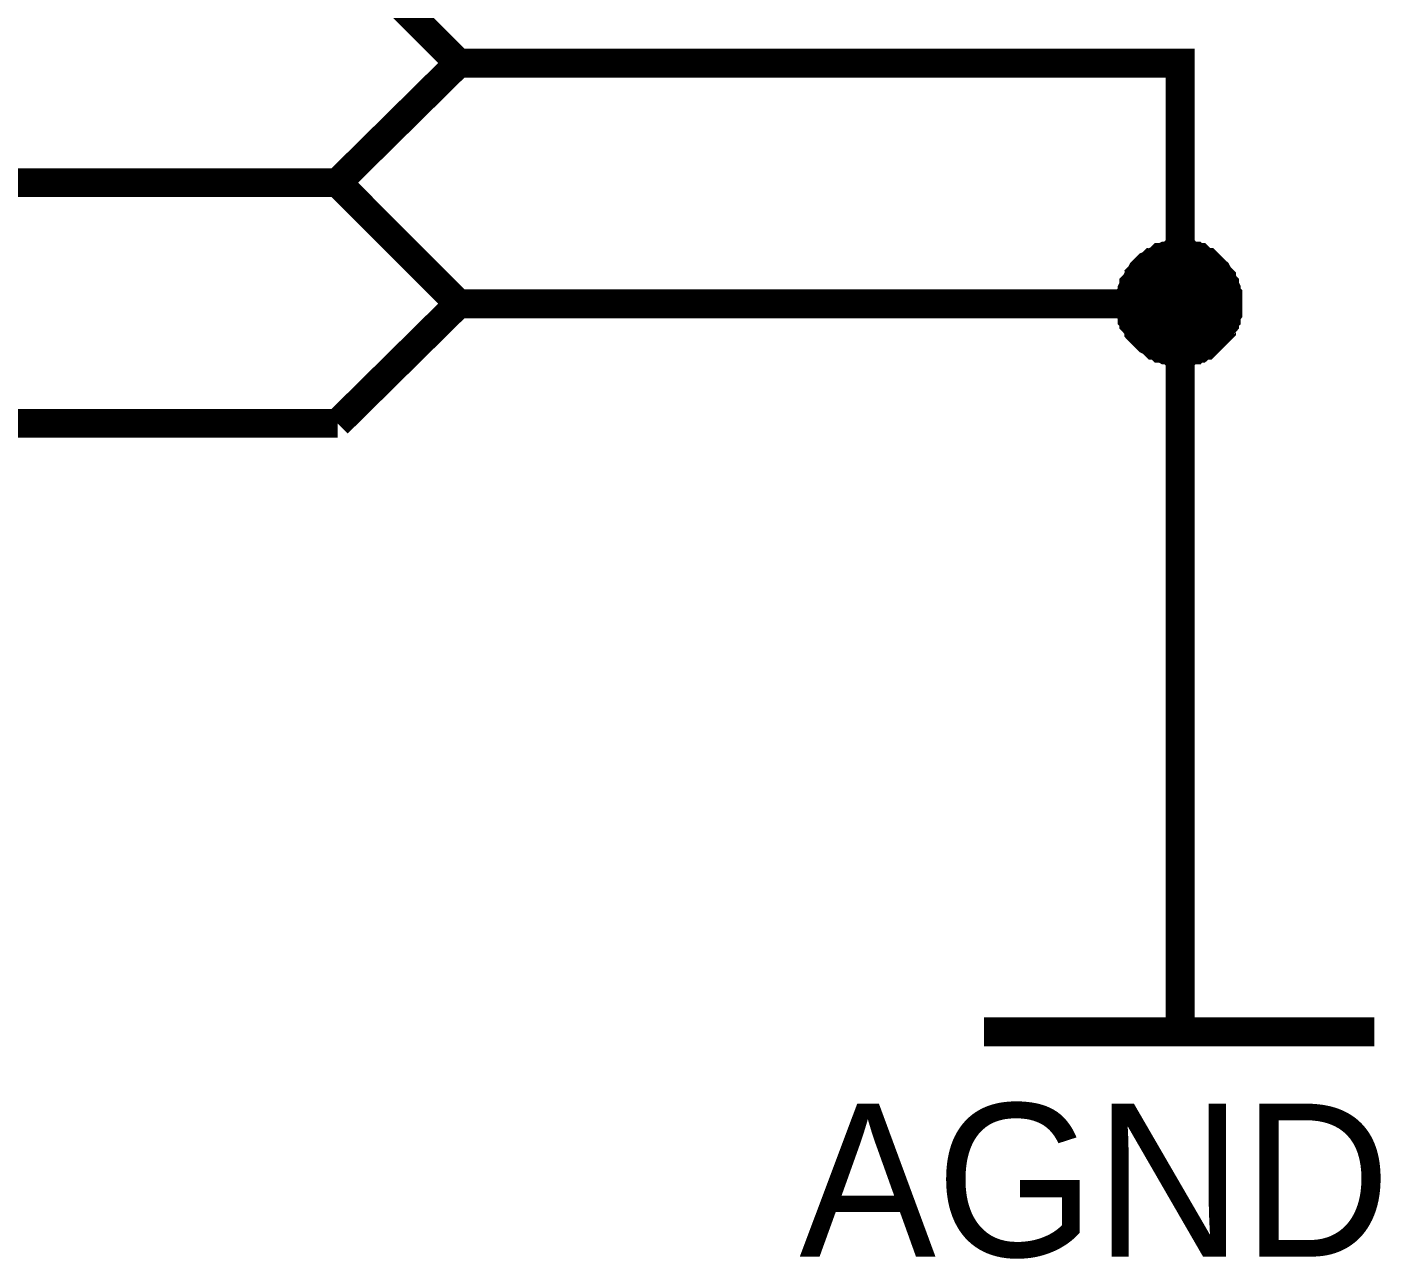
# Model space of a CAD drawing. Header units: millimetres. Extents: x 0 to 420, y 0 to 297.
# Drawn here: x 65.59 to 79.74, y 227.56 to 240.36 of the extents above; entities that cross this region are included whole.
import ezdxf

# ---------------------------------------------------------------- set-up
doc = ezdxf.new("R2010")
doc.units = ezdxf.units.MM
doc.layers.add('Sheet', color=255, linetype='Continuous')

msp = doc.modelspace()

# ---------------------------------------------------------------- linework, layer by layer
at = {"layer": 'Sheet'}
for points, const_width in [([(70.077, 239.988), (68.819, 241.246)], 0.3), ([(68.819, 238.746), (70.077, 239.988)], 0.3), ([(70.077, 239.988), (72.576, 239.988)], 0.3), ([(72.576, 237.487), (77.575, 237.487), (77.575, 239.988), (72.576, 239.988)], 0.3), ([(43.844, 238.746), (68.819, 238.746)], 0.3), ([(68.819, 238.746), (43.844, 238.746)], 0.3), ([(70.077, 237.487), (68.819, 238.746)], 0.3), ([(77.062, 237.487), (77.062, 237.521), (77.062, 237.537), (77.062, 237.57), (77.078, 237.587), (77.078, 237.62), (77.078, 237.636), (77.095, 237.67), (77.095, 237.686), (77.111, 237.703), (77.128, 237.736), (77.145, 237.752), (77.145, 237.769), (77.161, 237.785), (77.178, 237.819), (77.194, 237.835), (77.211, 237.852), (77.227, 237.868), (77.244, 237.885), (77.277, 237.901), (77.294, 237.918), (77.31, 237.918), (77.327, 237.934), (77.36, 237.951), (77.376, 237.968), (77.393, 237.968), (77.426, 237.984), (77.442, 237.984), (77.476, 237.984), (77.492, 238.001), (77.525, 238.001), (77.542, 238.001), (77.575, 238.001)], 0.3), ([(77.062, 237.487), (77.062, 237.521), (77.062, 237.537), (77.062, 237.57), (77.078, 237.587), (77.078, 237.62), (77.078, 237.636), (77.095, 237.67), (77.095, 237.686), (77.111, 237.703), (77.128, 237.736), (77.145, 237.752), (77.145, 237.769), (77.161, 237.785), (77.178, 237.819), (77.194, 237.835), (77.211, 237.852), (77.227, 237.868), (77.244, 237.885), (77.277, 237.901), (77.294, 237.918), (77.31, 237.918), (77.327, 237.934), (77.36, 237.951), (77.376, 237.968), (77.393, 237.968), (77.426, 237.984), (77.442, 237.984), (77.476, 237.984), (77.492, 238.001), (77.525, 238.001), (77.542, 238.001), (77.575, 238.001)], 0.3), ([(77.062, 237.487), (77.062, 237.521), (77.062, 237.537), (77.062, 237.57), (77.078, 237.587), (77.078, 237.62), (77.078, 237.636), (77.095, 237.67), (77.095, 237.686), (77.111, 237.703), (77.128, 237.736), (77.145, 237.752), (77.145, 237.769), (77.161, 237.785), (77.178, 237.819), (77.194, 237.835), (77.211, 237.852), (77.227, 237.868), (77.244, 237.885), (77.277, 237.901), (77.294, 237.918), (77.31, 237.918), (77.327, 237.934), (77.36, 237.951), (77.376, 237.968), (77.393, 237.968), (77.426, 237.984), (77.442, 237.984), (77.476, 237.984), (77.492, 238.001), (77.525, 238.001), (77.542, 238.001), (77.575, 238.001)], 0.3), ([(77.062, 237.487), (77.062, 237.521), (77.062, 237.537), (77.062, 237.57), (77.078, 237.587), (77.078, 237.62), (77.078, 237.636), (77.095, 237.67), (77.095, 237.686), (77.111, 237.703), (77.128, 237.736), (77.145, 237.752), (77.145, 237.769), (77.161, 237.785), (77.178, 237.819), (77.194, 237.835), (77.211, 237.852), (77.227, 237.868), (77.244, 237.885), (77.277, 237.901), (77.294, 237.918), (77.31, 237.918), (77.327, 237.934), (77.36, 237.951), (77.376, 237.968), (77.393, 237.968), (77.426, 237.984), (77.442, 237.984), (77.476, 237.984), (77.492, 238.001), (77.525, 238.001), (77.542, 238.001), (77.575, 238.001)], 0.3), ([(77.575, 238.001), (77.575, 238.001)], 0.3), ([(77.575, 238.001), (77.608, 238.001), (77.625, 238.001), (77.658, 238.001), (77.674, 237.984), (77.707, 237.984), (77.724, 237.984), (77.74, 237.968), (77.773, 237.968), (77.79, 237.951), (77.807, 237.934), (77.84, 237.918), (77.856, 237.918), (77.873, 237.901), (77.889, 237.885), (77.906, 237.868), (77.922, 237.852), (77.939, 237.835), (77.956, 237.819), (77.972, 237.785), (77.989, 237.769), (78.005, 237.752), (78.005, 237.736), (78.022, 237.703), (78.038, 237.686), (78.038, 237.67), (78.055, 237.636), (78.055, 237.62), (78.055, 237.587), (78.071, 237.57), (78.071, 237.537), (78.071, 237.521), (78.071, 237.487)], 0.3), ([(77.575, 238.001), (77.575, 238.001)], 0.3), ([(77.575, 238.001), (77.608, 238.001), (77.625, 238.001), (77.658, 238.001), (77.674, 237.984), (77.707, 237.984), (77.724, 237.984), (77.74, 237.968), (77.773, 237.968), (77.79, 237.951), (77.807, 237.934), (77.84, 237.918), (77.856, 237.918), (77.873, 237.901), (77.889, 237.885), (77.906, 237.868), (77.922, 237.852), (77.939, 237.835), (77.956, 237.819), (77.972, 237.785), (77.989, 237.769), (78.005, 237.752), (78.005, 237.736), (78.022, 237.703), (78.038, 237.686), (78.038, 237.67), (78.055, 237.636), (78.055, 237.62), (78.055, 237.587), (78.071, 237.57), (78.071, 237.537), (78.071, 237.521), (78.071, 237.487)], 0.3), ([(77.575, 238.001), (77.575, 238.001)], 0.3), ([(77.575, 238.001), (77.608, 238.001), (77.625, 238.001), (77.658, 238.001), (77.674, 237.984), (77.707, 237.984), (77.724, 237.984), (77.74, 237.968), (77.773, 237.968), (77.79, 237.951), (77.807, 237.934), (77.84, 237.918), (77.856, 237.918), (77.873, 237.901), (77.889, 237.885), (77.906, 237.868), (77.922, 237.852), (77.939, 237.835), (77.956, 237.819), (77.972, 237.785), (77.989, 237.769), (78.005, 237.752), (78.005, 237.736), (78.022, 237.703), (78.038, 237.686), (78.038, 237.67), (78.055, 237.636), (78.055, 237.62), (78.055, 237.587), (78.071, 237.57), (78.071, 237.537), (78.071, 237.521), (78.071, 237.487)], 0.3), ([(77.575, 238.001), (77.575, 238.001)], 0.3), ([(77.575, 238.001), (77.608, 238.001), (77.625, 238.001), (77.658, 238.001), (77.674, 237.984), (77.707, 237.984), (77.724, 237.984), (77.74, 237.968), (77.773, 237.968), (77.79, 237.951), (77.807, 237.934), (77.84, 237.918), (77.856, 237.918), (77.873, 237.901), (77.889, 237.885), (77.906, 237.868), (77.922, 237.852), (77.939, 237.835), (77.956, 237.819), (77.972, 237.785), (77.989, 237.769), (78.005, 237.752), (78.005, 237.736), (78.022, 237.703), (78.038, 237.686), (78.038, 237.67), (78.055, 237.636), (78.055, 237.62), (78.055, 237.587), (78.071, 237.57), (78.071, 237.537), (78.071, 237.521), (78.071, 237.487)], 0.3), ([(77.062, 237.487), (77.062, 237.521), (77.062, 237.537), (77.062, 237.57), (77.078, 237.587), (77.078, 237.62), (77.078, 237.636), (77.095, 237.67), (77.095, 237.686), (77.111, 237.703), (77.128, 237.736), (77.145, 237.752), (77.145, 237.769), (77.161, 237.785), (77.178, 237.819), (77.194, 237.835), (77.211, 237.852), (77.227, 237.868), (77.244, 237.885), (77.277, 237.901), (77.294, 237.918), (77.31, 237.918), (77.327, 237.934), (77.36, 237.951), (77.376, 237.968), (77.393, 237.968), (77.426, 237.984), (77.442, 237.984), (77.476, 237.984), (77.492, 238.001), (77.525, 238.001), (77.542, 238.001), (77.575, 238.001)], 0.0991), ([(77.062, 237.487), (77.062, 237.521), (77.062, 237.537), (77.062, 237.57), (77.078, 237.587), (77.078, 237.62), (77.078, 237.636), (77.095, 237.67), (77.095, 237.686), (77.111, 237.703), (77.128, 237.736), (77.145, 237.752), (77.145, 237.769), (77.161, 237.785), (77.178, 237.819), (77.194, 237.835), (77.211, 237.852), (77.227, 237.868), (77.244, 237.885), (77.277, 237.901), (77.294, 237.918), (77.31, 237.918), (77.327, 237.934), (77.36, 237.951), (77.376, 237.968), (77.393, 237.968), (77.426, 237.984), (77.442, 237.984), (77.476, 237.984), (77.492, 238.001), (77.525, 238.001), (77.542, 238.001), (77.575, 238.001)], 0.0991), ([(77.062, 237.487), (77.062, 237.521), (77.062, 237.537), (77.062, 237.57), (77.078, 237.587), (77.078, 237.62), (77.078, 237.636), (77.095, 237.67), (77.095, 237.686), (77.111, 237.703), (77.128, 237.736), (77.145, 237.752), (77.145, 237.769), (77.161, 237.785), (77.178, 237.819), (77.194, 237.835), (77.211, 237.852), (77.227, 237.868), (77.244, 237.885), (77.277, 237.901), (77.294, 237.918), (77.31, 237.918), (77.327, 237.934), (77.36, 237.951), (77.376, 237.968), (77.393, 237.968), (77.426, 237.984), (77.442, 237.984), (77.476, 237.984), (77.492, 238.001), (77.525, 238.001), (77.542, 238.001), (77.575, 238.001)], 0.0991), ([(77.062, 237.487), (77.062, 237.521), (77.062, 237.537), (77.062, 237.57), (77.078, 237.587), (77.078, 237.62), (77.078, 237.636), (77.095, 237.67), (77.095, 237.686), (77.111, 237.703), (77.128, 237.736), (77.145, 237.752), (77.145, 237.769), (77.161, 237.785), (77.178, 237.819), (77.194, 237.835), (77.211, 237.852), (77.227, 237.868), (77.244, 237.885), (77.277, 237.901), (77.294, 237.918), (77.31, 237.918), (77.327, 237.934), (77.36, 237.951), (77.376, 237.968), (77.393, 237.968), (77.426, 237.984), (77.442, 237.984), (77.476, 237.984), (77.492, 238.001), (77.525, 238.001), (77.542, 238.001), (77.575, 238.001)], 0.0991), ([(77.575, 238.001), (77.575, 238.001)], 0.0991), ([(77.575, 238.001), (77.608, 238.001), (77.625, 238.001), (77.658, 238.001), (77.674, 237.984), (77.707, 237.984), (77.724, 237.984), (77.74, 237.968), (77.773, 237.968), (77.79, 237.951), (77.807, 237.934), (77.84, 237.918), (77.856, 237.918), (77.873, 237.901), (77.889, 237.885), (77.906, 237.868), (77.922, 237.852), (77.939, 237.835), (77.956, 237.819), (77.972, 237.785), (77.989, 237.769), (78.005, 237.752), (78.005, 237.736), (78.022, 237.703), (78.038, 237.686), (78.038, 237.67), (78.055, 237.636), (78.055, 237.62), (78.055, 237.587), (78.071, 237.57), (78.071, 237.537), (78.071, 237.521), (78.071, 237.487)], 0.0991), ([(77.575, 238.001), (77.575, 238.001)], 0.0991), ([(77.575, 238.001), (77.608, 238.001), (77.625, 238.001), (77.658, 238.001), (77.674, 237.984), (77.707, 237.984), (77.724, 237.984), (77.74, 237.968), (77.773, 237.968), (77.79, 237.951), (77.807, 237.934), (77.84, 237.918), (77.856, 237.918), (77.873, 237.901), (77.889, 237.885), (77.906, 237.868), (77.922, 237.852), (77.939, 237.835), (77.956, 237.819), (77.972, 237.785), (77.989, 237.769), (78.005, 237.752), (78.005, 237.736), (78.022, 237.703), (78.038, 237.686), (78.038, 237.67), (78.055, 237.636), (78.055, 237.62), (78.055, 237.587), (78.071, 237.57), (78.071, 237.537), (78.071, 237.521), (78.071, 237.487)], 0.0991), ([(77.575, 238.001), (77.575, 238.001)], 0.0991), ([(77.575, 238.001), (77.608, 238.001), (77.625, 238.001), (77.658, 238.001), (77.674, 237.984), (77.707, 237.984), (77.724, 237.984), (77.74, 237.968), (77.773, 237.968), (77.79, 237.951), (77.807, 237.934), (77.84, 237.918), (77.856, 237.918), (77.873, 237.901), (77.889, 237.885), (77.906, 237.868), (77.922, 237.852), (77.939, 237.835), (77.956, 237.819), (77.972, 237.785), (77.989, 237.769), (78.005, 237.752), (78.005, 237.736), (78.022, 237.703), (78.038, 237.686), (78.038, 237.67), (78.055, 237.636), (78.055, 237.62), (78.055, 237.587), (78.071, 237.57), (78.071, 237.537), (78.071, 237.521), (78.071, 237.487)], 0.0991), ([(77.575, 238.001), (77.575, 238.001)], 0.0991), ([(77.575, 238.001), (77.608, 238.001), (77.625, 238.001), (77.658, 238.001), (77.674, 237.984), (77.707, 237.984), (77.724, 237.984), (77.74, 237.968), (77.773, 237.968), (77.79, 237.951), (77.807, 237.934), (77.84, 237.918), (77.856, 237.918), (77.873, 237.901), (77.889, 237.885), (77.906, 237.868), (77.922, 237.852), (77.939, 237.835), (77.956, 237.819), (77.972, 237.785), (77.989, 237.769), (78.005, 237.752), (78.005, 237.736), (78.022, 237.703), (78.038, 237.686), (78.038, 237.67), (78.055, 237.636), (78.055, 237.62), (78.055, 237.587), (78.071, 237.57), (78.071, 237.537), (78.071, 237.521), (78.071, 237.487)], 0.0991), ([(68.819, 236.245), (70.077, 237.487)], 0.3), ([(70.077, 237.487), (72.576, 237.487)], 0.3), ([(77.575, 236.991), (77.542, 236.991), (77.525, 236.991), (77.492, 236.991), (77.476, 237.007), (77.442, 237.007), (77.426, 237.007), (77.393, 237.024), (77.376, 237.024), (77.36, 237.04), (77.327, 237.057), (77.31, 237.057), (77.294, 237.073), (77.277, 237.09), (77.244, 237.107), (77.227, 237.123), (77.211, 237.14), (77.194, 237.156), (77.178, 237.173), (77.161, 237.189), (77.145, 237.206), (77.145, 237.222), (77.128, 237.256), (77.111, 237.272), (77.095, 237.289), (77.095, 237.322), (77.078, 237.338), (77.078, 237.355), (77.078, 237.388), (77.062, 237.405), (77.062, 237.438), (77.062, 237.454), (77.062, 237.487)], 0.3), ([(77.062, 237.487), (77.062, 237.487)], 0.3), ([(77.575, 236.991), (77.542, 236.991), (77.525, 236.991), (77.492, 236.991), (77.476, 237.007), (77.442, 237.007), (77.426, 237.007), (77.393, 237.024), (77.376, 237.024), (77.36, 237.04), (77.327, 237.057), (77.31, 237.057), (77.294, 237.073), (77.277, 237.09), (77.244, 237.107), (77.227, 237.123), (77.211, 237.14), (77.194, 237.156), (77.178, 237.173), (77.161, 237.189), (77.145, 237.206), (77.145, 237.222), (77.128, 237.256), (77.111, 237.272), (77.095, 237.289), (77.095, 237.322), (77.078, 237.338), (77.078, 237.355), (77.078, 237.388), (77.062, 237.405), (77.062, 237.438), (77.062, 237.454), (77.062, 237.487)], 0.3), ([(77.062, 237.487), (77.062, 237.487)], 0.3), ([(77.575, 236.991), (77.542, 236.991), (77.525, 236.991), (77.492, 236.991), (77.476, 237.007), (77.442, 237.007), (77.426, 237.007), (77.393, 237.024), (77.376, 237.024), (77.36, 237.04), (77.327, 237.057), (77.31, 237.057), (77.294, 237.073), (77.277, 237.09), (77.244, 237.107), (77.227, 237.123), (77.211, 237.14), (77.194, 237.156), (77.178, 237.173), (77.161, 237.189), (77.145, 237.206), (77.145, 237.222), (77.128, 237.256), (77.111, 237.272), (77.095, 237.289), (77.095, 237.322), (77.078, 237.338), (77.078, 237.355), (77.078, 237.388), (77.062, 237.405), (77.062, 237.438), (77.062, 237.454), (77.062, 237.487)], 0.3), ([(77.062, 237.487), (77.062, 237.487)], 0.3), ([(77.575, 236.991), (77.542, 236.991), (77.525, 236.991), (77.492, 236.991), (77.476, 237.007), (77.442, 237.007), (77.426, 237.007), (77.393, 237.024), (77.376, 237.024), (77.36, 237.04), (77.327, 237.057), (77.31, 237.057), (77.294, 237.073), (77.277, 237.09), (77.244, 237.107), (77.227, 237.123), (77.211, 237.14), (77.194, 237.156), (77.178, 237.173), (77.161, 237.189), (77.145, 237.206), (77.145, 237.222), (77.128, 237.256), (77.111, 237.272), (77.095, 237.289), (77.095, 237.322), (77.078, 237.338), (77.078, 237.355), (77.078, 237.388), (77.062, 237.405), (77.062, 237.438), (77.062, 237.454), (77.062, 237.487)], 0.3), ([(77.062, 237.487), (77.062, 237.487)], 0.3), ([(77.575, 234.987), (77.575, 237.487)], 0.3), ([(78.071, 237.487), (78.071, 237.454), (78.071, 237.438), (78.071, 237.405), (78.055, 237.388), (78.055, 237.355), (78.055, 237.338), (78.038, 237.322), (78.038, 237.289), (78.022, 237.272), (78.005, 237.256), (78.005, 237.222), (77.989, 237.206), (77.972, 237.189), (77.956, 237.173), (77.939, 237.156), (77.922, 237.14), (77.906, 237.123), (77.889, 237.107), (77.873, 237.09), (77.856, 237.073), (77.84, 237.057), (77.807, 237.057), (77.79, 237.04), (77.773, 237.024), (77.74, 237.024), (77.724, 237.007), (77.707, 237.007), (77.674, 237.007), (77.658, 236.991), (77.625, 236.991), (77.608, 236.991), (77.575, 236.991)], 0.3), ([(78.071, 237.487), (78.071, 237.454), (78.071, 237.438), (78.071, 237.405), (78.055, 237.388), (78.055, 237.355), (78.055, 237.338), (78.038, 237.322), (78.038, 237.289), (78.022, 237.272), (78.005, 237.256), (78.005, 237.222), (77.989, 237.206), (77.972, 237.189), (77.956, 237.173), (77.939, 237.156), (77.922, 237.14), (77.906, 237.123), (77.889, 237.107), (77.873, 237.09), (77.856, 237.073), (77.84, 237.057), (77.807, 237.057), (77.79, 237.04), (77.773, 237.024), (77.74, 237.024), (77.724, 237.007), (77.707, 237.007), (77.674, 237.007), (77.658, 236.991), (77.625, 236.991), (77.608, 236.991), (77.575, 236.991)], 0.3), ([(78.071, 237.487), (78.071, 237.454), (78.071, 237.438), (78.071, 237.405), (78.055, 237.388), (78.055, 237.355), (78.055, 237.338), (78.038, 237.322), (78.038, 237.289), (78.022, 237.272), (78.005, 237.256), (78.005, 237.222), (77.989, 237.206), (77.972, 237.189), (77.956, 237.173), (77.939, 237.156), (77.922, 237.14), (77.906, 237.123), (77.889, 237.107), (77.873, 237.09), (77.856, 237.073), (77.84, 237.057), (77.807, 237.057), (77.79, 237.04), (77.773, 237.024), (77.74, 237.024), (77.724, 237.007), (77.707, 237.007), (77.674, 237.007), (77.658, 236.991), (77.625, 236.991), (77.608, 236.991), (77.575, 236.991)], 0.3), ([(78.071, 237.487), (78.071, 237.454), (78.071, 237.438), (78.071, 237.405), (78.055, 237.388), (78.055, 237.355), (78.055, 237.338), (78.038, 237.322), (78.038, 237.289), (78.022, 237.272), (78.005, 237.256), (78.005, 237.222), (77.989, 237.206), (77.972, 237.189), (77.956, 237.173), (77.939, 237.156), (77.922, 237.14), (77.906, 237.123), (77.889, 237.107), (77.873, 237.09), (77.856, 237.073), (77.84, 237.057), (77.807, 237.057), (77.79, 237.04), (77.773, 237.024), (77.74, 237.024), (77.724, 237.007), (77.707, 237.007), (77.674, 237.007), (77.658, 236.991), (77.625, 236.991), (77.608, 236.991), (77.575, 236.991)], 0.3), ([(78.071, 237.487), (78.071, 237.487), (78.071, 237.487), (78.071, 237.487), (78.071, 237.487), (78.071, 237.487), (78.071, 237.487), (78.071, 237.487), (78.071, 237.487), (78.071, 237.487), (78.071, 237.487), (78.071, 237.487), (78.071, 237.487), (78.071, 237.487), (78.071, 237.487), (78.071, 237.487), (78.071, 237.487), (78.071, 237.487), (78.071, 237.487), (78.071, 237.487), (78.071, 237.487), (78.071, 237.487), (78.071, 237.487), (78.071, 237.487), (78.071, 237.487), (78.071, 237.487), (78.071, 237.487), (78.071, 237.487), (78.071, 237.487), (78.071, 237.487), (78.071, 237.487), (78.071, 237.487), (78.071, 237.487)], 0.3), ([(78.071, 237.487), (78.071, 237.487)], 0.3), ([(78.071, 237.487), (78.071, 237.487), (78.071, 237.487), (78.071, 237.487), (78.071, 237.487), (78.071, 237.487), (78.071, 237.487), (78.071, 237.487), (78.071, 237.487), (78.071, 237.487), (78.071, 237.487), (78.071, 237.487), (78.071, 237.487), (78.071, 237.487), (78.071, 237.487), (78.071, 237.487), (78.071, 237.487), (78.071, 237.487), (78.071, 237.487), (78.071, 237.487), (78.071, 237.487), (78.071, 237.487), (78.071, 237.487), (78.071, 237.487), (78.071, 237.487), (78.071, 237.487), (78.071, 237.487), (78.071, 237.487), (78.071, 237.487), (78.071, 237.487), (78.071, 237.487), (78.071, 237.487), (78.071, 237.487)], 0.3), ([(78.071, 237.487), (78.071, 237.487)], 0.3), ([(78.071, 237.487), (78.071, 237.487), (78.071, 237.487), (78.071, 237.487), (78.071, 237.487), (78.071, 237.487), (78.071, 237.487), (78.071, 237.487), (78.071, 237.487), (78.071, 237.487), (78.071, 237.487), (78.071, 237.487), (78.071, 237.487), (78.071, 237.487), (78.071, 237.487), (78.071, 237.487), (78.071, 237.487), (78.071, 237.487), (78.071, 237.487), (78.071, 237.487), (78.071, 237.487), (78.071, 237.487), (78.071, 237.487), (78.071, 237.487), (78.071, 237.487), (78.071, 237.487), (78.071, 237.487), (78.071, 237.487), (78.071, 237.487), (78.071, 237.487), (78.071, 237.487), (78.071, 237.487), (78.071, 237.487)], 0.3), ([(78.071, 237.487), (78.071, 237.487)], 0.3), ([(78.071, 237.487), (78.071, 237.487), (78.071, 237.487), (78.071, 237.487), (78.071, 237.487), (78.071, 237.487), (78.071, 237.487), (78.071, 237.487), (78.071, 237.487), (78.071, 237.487), (78.071, 237.487), (78.071, 237.487), (78.071, 237.487), (78.071, 237.487), (78.071, 237.487), (78.071, 237.487), (78.071, 237.487), (78.071, 237.487), (78.071, 237.487), (78.071, 237.487), (78.071, 237.487), (78.071, 237.487), (78.071, 237.487), (78.071, 237.487), (78.071, 237.487), (78.071, 237.487), (78.071, 237.487), (78.071, 237.487), (78.071, 237.487), (78.071, 237.487), (78.071, 237.487), (78.071, 237.487), (78.071, 237.487)], 0.3), ([(78.071, 237.487), (78.071, 237.487)], 0.3), ([(77.575, 236.991), (77.542, 236.991), (77.525, 236.991), (77.492, 236.991), (77.476, 237.007), (77.442, 237.007), (77.426, 237.007), (77.393, 237.024), (77.376, 237.024), (77.36, 237.04), (77.327, 237.057), (77.31, 237.057), (77.294, 237.073), (77.277, 237.09), (77.244, 237.107), (77.227, 237.123), (77.211, 237.14), (77.194, 237.156), (77.178, 237.173), (77.161, 237.189), (77.145, 237.206), (77.145, 237.222), (77.128, 237.256), (77.111, 237.272), (77.095, 237.289), (77.095, 237.322), (77.078, 237.338), (77.078, 237.355), (77.078, 237.388), (77.062, 237.405), (77.062, 237.438), (77.062, 237.454), (77.062, 237.487)], 0.0991), ([(77.062, 237.487), (77.062, 237.487)], 0.0991), ([(77.575, 236.991), (77.542, 236.991), (77.525, 236.991), (77.492, 236.991), (77.476, 237.007), (77.442, 237.007), (77.426, 237.007), (77.393, 237.024), (77.376, 237.024), (77.36, 237.04), (77.327, 237.057), (77.31, 237.057), (77.294, 237.073), (77.277, 237.09), (77.244, 237.107), (77.227, 237.123), (77.211, 237.14), (77.194, 237.156), (77.178, 237.173), (77.161, 237.189), (77.145, 237.206), (77.145, 237.222), (77.128, 237.256), (77.111, 237.272), (77.095, 237.289), (77.095, 237.322), (77.078, 237.338), (77.078, 237.355), (77.078, 237.388), (77.062, 237.405), (77.062, 237.438), (77.062, 237.454), (77.062, 237.487)], 0.0991), ([(77.062, 237.487), (77.062, 237.487)], 0.0991), ([(77.575, 236.991), (77.542, 236.991), (77.525, 236.991), (77.492, 236.991), (77.476, 237.007), (77.442, 237.007), (77.426, 237.007), (77.393, 237.024), (77.376, 237.024), (77.36, 237.04), (77.327, 237.057), (77.31, 237.057), (77.294, 237.073), (77.277, 237.09), (77.244, 237.107), (77.227, 237.123), (77.211, 237.14), (77.194, 237.156), (77.178, 237.173), (77.161, 237.189), (77.145, 237.206), (77.145, 237.222), (77.128, 237.256), (77.111, 237.272), (77.095, 237.289), (77.095, 237.322), (77.078, 237.338), (77.078, 237.355), (77.078, 237.388), (77.062, 237.405), (77.062, 237.438), (77.062, 237.454), (77.062, 237.487)], 0.0991), ([(77.062, 237.487), (77.062, 237.487)], 0.0991), ([(77.575, 236.991), (77.542, 236.991), (77.525, 236.991), (77.492, 236.991), (77.476, 237.007), (77.442, 237.007), (77.426, 237.007), (77.393, 237.024), (77.376, 237.024), (77.36, 237.04), (77.327, 237.057), (77.31, 237.057), (77.294, 237.073), (77.277, 237.09), (77.244, 237.107), (77.227, 237.123), (77.211, 237.14), (77.194, 237.156), (77.178, 237.173), (77.161, 237.189), (77.145, 237.206), (77.145, 237.222), (77.128, 237.256), (77.111, 237.272), (77.095, 237.289), (77.095, 237.322), (77.078, 237.338), (77.078, 237.355), (77.078, 237.388), (77.062, 237.405), (77.062, 237.438), (77.062, 237.454), (77.062, 237.487)], 0.0991), ([(77.062, 237.487), (77.062, 237.487)], 0.0991), ([(78.071, 237.487), (78.071, 237.454), (78.071, 237.438), (78.071, 237.405), (78.055, 237.388), (78.055, 237.355), (78.055, 237.338), (78.038, 237.322), (78.038, 237.289), (78.022, 237.272), (78.005, 237.256), (78.005, 237.222), (77.989, 237.206), (77.972, 237.189), (77.956, 237.173), (77.939, 237.156), (77.922, 237.14), (77.906, 237.123), (77.889, 237.107), (77.873, 237.09), (77.856, 237.073), (77.84, 237.057), (77.807, 237.057), (77.79, 237.04), (77.773, 237.024), (77.74, 237.024), (77.724, 237.007), (77.707, 237.007), (77.674, 237.007), (77.658, 236.991), (77.625, 236.991), (77.608, 236.991), (77.575, 236.991)], 0.0991), ([(78.071, 237.487), (78.071, 237.454), (78.071, 237.438), (78.071, 237.405), (78.055, 237.388), (78.055, 237.355), (78.055, 237.338), (78.038, 237.322), (78.038, 237.289), (78.022, 237.272), (78.005, 237.256), (78.005, 237.222), (77.989, 237.206), (77.972, 237.189), (77.956, 237.173), (77.939, 237.156), (77.922, 237.14), (77.906, 237.123), (77.889, 237.107), (77.873, 237.09), (77.856, 237.073), (77.84, 237.057), (77.807, 237.057), (77.79, 237.04), (77.773, 237.024), (77.74, 237.024), (77.724, 237.007), (77.707, 237.007), (77.674, 237.007), (77.658, 236.991), (77.625, 236.991), (77.608, 236.991), (77.575, 236.991)], 0.0991), ([(78.071, 237.487), (78.071, 237.454), (78.071, 237.438), (78.071, 237.405), (78.055, 237.388), (78.055, 237.355), (78.055, 237.338), (78.038, 237.322), (78.038, 237.289), (78.022, 237.272), (78.005, 237.256), (78.005, 237.222), (77.989, 237.206), (77.972, 237.189), (77.956, 237.173), (77.939, 237.156), (77.922, 237.14), (77.906, 237.123), (77.889, 237.107), (77.873, 237.09), (77.856, 237.073), (77.84, 237.057), (77.807, 237.057), (77.79, 237.04), (77.773, 237.024), (77.74, 237.024), (77.724, 237.007), (77.707, 237.007), (77.674, 237.007), (77.658, 236.991), (77.625, 236.991), (77.608, 236.991), (77.575, 236.991)], 0.0991), ([(78.071, 237.487), (78.071, 237.454), (78.071, 237.438), (78.071, 237.405), (78.055, 237.388), (78.055, 237.355), (78.055, 237.338), (78.038, 237.322), (78.038, 237.289), (78.022, 237.272), (78.005, 237.256), (78.005, 237.222), (77.989, 237.206), (77.972, 237.189), (77.956, 237.173), (77.939, 237.156), (77.922, 237.14), (77.906, 237.123), (77.889, 237.107), (77.873, 237.09), (77.856, 237.073), (77.84, 237.057), (77.807, 237.057), (77.79, 237.04), (77.773, 237.024), (77.74, 237.024), (77.724, 237.007), (77.707, 237.007), (77.674, 237.007), (77.658, 236.991), (77.625, 236.991), (77.608, 236.991), (77.575, 236.991)], 0.0991), ([(78.071, 237.487), (78.071, 237.487), (78.071, 237.487), (78.071, 237.487), (78.071, 237.487), (78.071, 237.487), (78.071, 237.487), (78.071, 237.487), (78.071, 237.487), (78.071, 237.487), (78.071, 237.487), (78.071, 237.487), (78.071, 237.487), (78.071, 237.487), (78.071, 237.487), (78.071, 237.487), (78.071, 237.487), (78.071, 237.487), (78.071, 237.487), (78.071, 237.487), (78.071, 237.487), (78.071, 237.487), (78.071, 237.487), (78.071, 237.487), (78.071, 237.487), (78.071, 237.487), (78.071, 237.487), (78.071, 237.487), (78.071, 237.487), (78.071, 237.487), (78.071, 237.487), (78.071, 237.487), (78.071, 237.487)], 0.0991), ([(78.071, 237.487), (78.071, 237.487)], 0.0991), ([(78.071, 237.487), (78.071, 237.487), (78.071, 237.487), (78.071, 237.487), (78.071, 237.487), (78.071, 237.487), (78.071, 237.487), (78.071, 237.487), (78.071, 237.487), (78.071, 237.487), (78.071, 237.487), (78.071, 237.487), (78.071, 237.487), (78.071, 237.487), (78.071, 237.487), (78.071, 237.487), (78.071, 237.487), (78.071, 237.487), (78.071, 237.487), (78.071, 237.487), (78.071, 237.487), (78.071, 237.487), (78.071, 237.487), (78.071, 237.487), (78.071, 237.487), (78.071, 237.487), (78.071, 237.487), (78.071, 237.487), (78.071, 237.487), (78.071, 237.487), (78.071, 237.487), (78.071, 237.487), (78.071, 237.487)], 0.0991), ([(78.071, 237.487), (78.071, 237.487)], 0.0991), ([(78.071, 237.487), (78.071, 237.487), (78.071, 237.487), (78.071, 237.487), (78.071, 237.487), (78.071, 237.487), (78.071, 237.487), (78.071, 237.487), (78.071, 237.487), (78.071, 237.487), (78.071, 237.487), (78.071, 237.487), (78.071, 237.487), (78.071, 237.487), (78.071, 237.487), (78.071, 237.487), (78.071, 237.487), (78.071, 237.487), (78.071, 237.487), (78.071, 237.487), (78.071, 237.487), (78.071, 237.487), (78.071, 237.487), (78.071, 237.487), (78.071, 237.487), (78.071, 237.487), (78.071, 237.487), (78.071, 237.487), (78.071, 237.487), (78.071, 237.487), (78.071, 237.487), (78.071, 237.487), (78.071, 237.487)], 0.0991), ([(78.071, 237.487), (78.071, 237.487)], 0.0991), ([(78.071, 237.487), (78.071, 237.487), (78.071, 237.487), (78.071, 237.487), (78.071, 237.487), (78.071, 237.487), (78.071, 237.487), (78.071, 237.487), (78.071, 237.487), (78.071, 237.487), (78.071, 237.487), (78.071, 237.487), (78.071, 237.487), (78.071, 237.487), (78.071, 237.487), (78.071, 237.487), (78.071, 237.487), (78.071, 237.487), (78.071, 237.487), (78.071, 237.487), (78.071, 237.487), (78.071, 237.487), (78.071, 237.487), (78.071, 237.487), (78.071, 237.487), (78.071, 237.487), (78.071, 237.487), (78.071, 237.487), (78.071, 237.487), (78.071, 237.487), (78.071, 237.487), (78.071, 237.487), (78.071, 237.487)], 0.0991), ([(78.071, 237.487), (78.071, 237.487)], 0.0991), ([(43.844, 236.245), (68.819, 236.245)], 0.3), ([(77.575, 234.987), (77.575, 229.92)], 0.3), ([(75.539, 229.92), (79.594, 229.92)], 0.3)]:
    msp.add_lwpolyline(points, dxfattribs=dict(at, const_width=const_width))
at = {"layer": 'Sheet', "const_width": 0.508}
msp.add_lwpolyline([(77.246, 237.5, 1), (77.754, 237.5, 1)], format="xyb", close=True, dxfattribs=at)

# ---------------------------------------------------------------- texts
at = {"layer": 'Sheet'}
msp.add_text('AGND', height=1.5897, dxfattribs=at).set_placement((73.619, 227.585))

doc.saveas('drawing.dxf')
